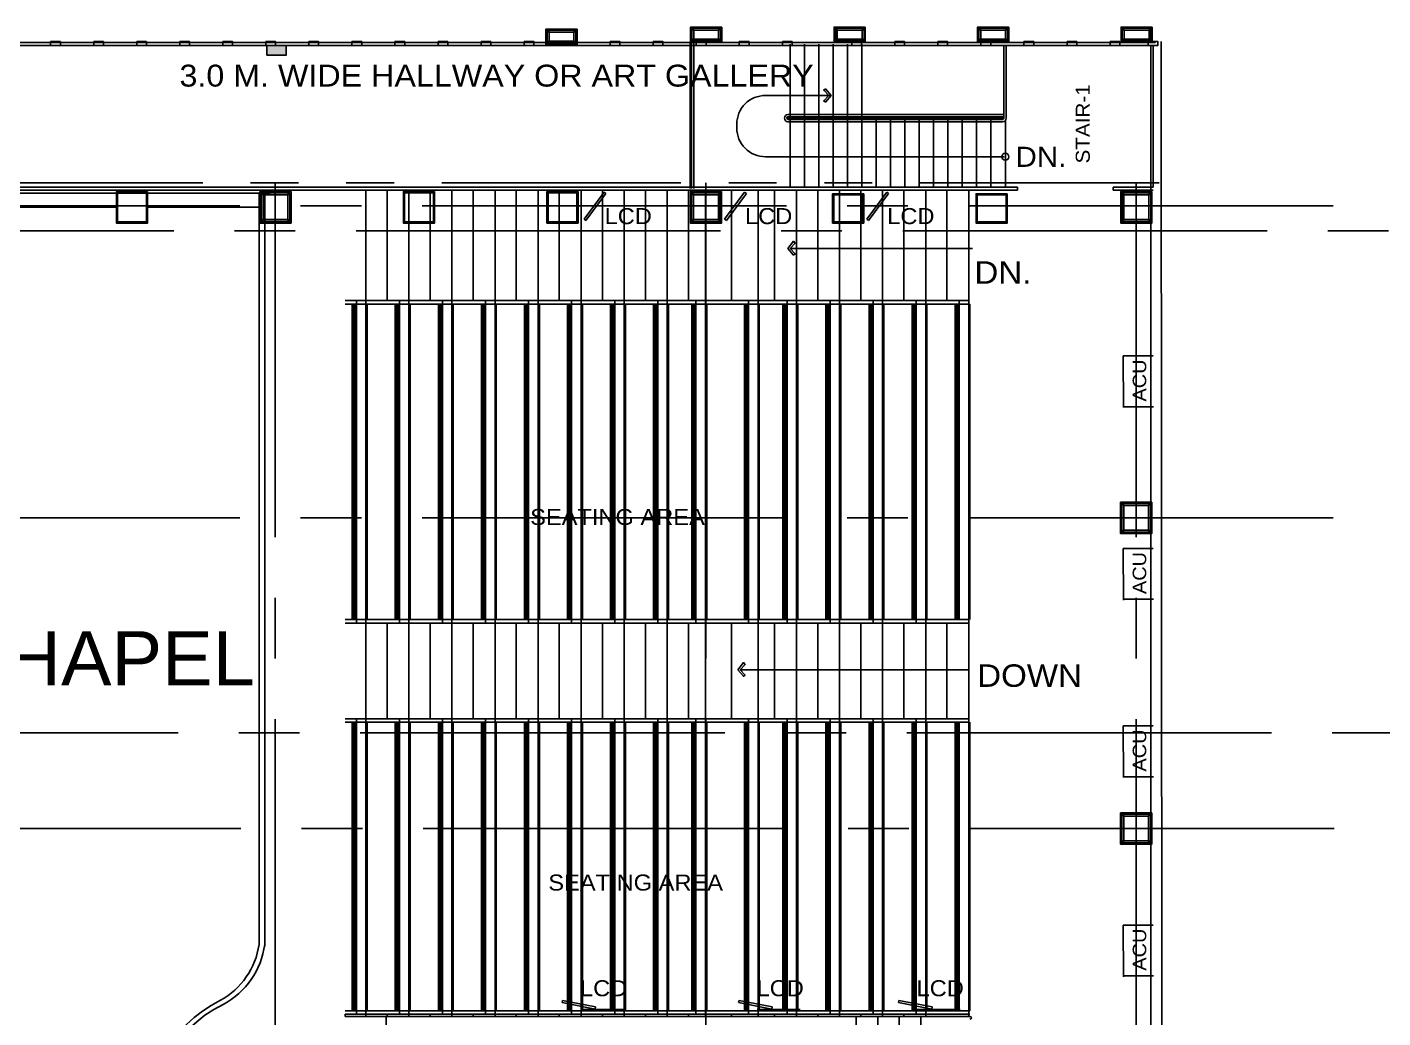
# Model space of a CAD drawing. Header units: millimetres. Extents: x 2148 to 2681, y 758 to 986.
# Drawn here: x 2503.8 to 2517.98, y 952.24 to 962.6 of the extents above; entities that cross this region are included whole.
import ezdxf

# ---------------------------------------------------------------- set-up
doc = ezdxf.new("R2010")
doc.units = ezdxf.units.MM
doc.linetypes.add('CENTER2', pattern=[28.575, 19.05, -3.175, 3.175, -3.175])
doc.linetypes.add('PHANTOM2', pattern=[1.25, 0.625, -0.125, 0.125, -0.125, 0.125, -0.125])
for name, color, linetype in [('3TX-TITLE', 3, 'Continuous'), ('cladding', 2, 'Continuous'), ('COLUMN', 7, 'Continuous'), ('D', 1, 'Continuous'), ('DR', 7, 'Continuous'), ('FIXTURE', 1, 'Continuous'), ('HATCH', 8, 'Continuous'), ('S-COLS', 6, 'Continuous'), ('S_GRID LINES', 252, 'Continuous'), ('TEXT', 6, 'Continuous')]:
    doc.layers.add(name, color=color, linetype=linetype)
doc.styles.add('MMTX$0$ESMX$0$X-OPTA1D', font='x-opta1d')
doc.styles.add('SWISS', font='swissl.ttf')

msp = doc.modelspace()

# ---------------------------------------------------------------- hatches: boundary and pattern name
at = {"layer": 'cladding'}
h = msp.add_hatch(color=256, dxfattribs=at)
h.paths.add_polyline_path([(2498.1932304, 960.6164818), (2498.1932304, 960.818979), (2498.2942863, 960.818979), (2498.2942863, 960.6164818)])
h.paths.add_polyline_path([(2498.1956595, 961.8891398), (2498.1956595, 961.7260593), (2498.3135003, 961.7260593), (2498.3135003, 961.9289431)])
h.paths.add_polyline_path([(2499.7116966, 962.4123399), (2499.9141937, 962.4123399), (2499.9141937, 962.311284), (2499.7116966, 962.311284)])
h.paths.add_polyline_path([(2501.807136, 962.4123399), (2502.0096332, 962.4123399), (2502.0096332, 962.311284), (2501.807136, 962.311284)])
h.paths.add_polyline_path([(2506.3111217, 962.4123399), (2506.5136189, 962.4123399), (2506.5136189, 962.311284), (2506.3111217, 962.311284)])

# ---------------------------------------------------------------- linework, layer by layer
at = {"ltscale": 0.5}
msp.add_line((2502.8978641, 960.8644585, -0.0000003), (2506.3464739, 960.8644585, 0), dxfattribs=at)
at = {"ltscale": 0.05}
for p, q in [((2507.1301807, 952.2503508, 0), (2513.6621868, 952.2503508, 0)), ((2507.5598377, 951.0086847, 0), (2507.5598377, 952.2503508, 0)), ((2507.5598377, 952.2503508, 0), (2513.6621868, 952.2503508, 0))]:
    msp.add_line(p, q, dxfattribs=at)
msp.add_arc((2513.6645225, 952.2378508, 0), 0.0127164, 259.41592836, 100.58407164, dxfattribs=at)
at = {"layer": '3TX-TITLE', "linetype": 'PHANTOM2', "ltscale": 4, "elevation": 0}
msp.add_lwpolyline([(2515.6407035, 960.9738663), (2493.4018229, 960.9754912), (2493.4018229, 922.9776771)], dxfattribs=at)
at = {"layer": 'cladding'}
for p, q in [((2514.1598683, 960.929311, 0), (2514.1598683, 960.8966847, 0)), ((2515.1598683, 960.929311, 0), (2515.1598683, 960.8966847, 0)), ((2509.6280777, 960.5928889, 0), (2509.8371515, 960.8776943, 0)), ((2509.6467958, 960.5791481, 0), (2509.8558696, 960.8639534, 0)), ((2509.8371515, 960.8776943, 0), (2509.8558696, 960.8639534, 0)), ((2509.8401735, 960.881811, 0), (2509.8403494, 960.8820505, 0)), ((2511.0961934, 960.5928889, 0), (2511.3052671, 960.8776943, 0)), ((2511.1149115, 960.5791481, 0), (2511.3239852, 960.8639534, 0)), ((2511.3052671, 960.8776943, 0), (2511.3239852, 960.8639534, 0)), ((2511.3082892, 960.881811, 0), (2511.308465, 960.8820505, 0)), ((2512.5831129, 960.5928889, 0), (2512.7921867, 960.8776943, 0)), ((2512.601831, 960.5791481, 0), (2512.8109047, 960.8639534, 0)), ((2512.7921867, 960.8776943, 0), (2512.8109047, 960.8639534, 0)), ((2512.7952087, 960.881811, 0), (2512.7953845, 960.8820505, 0)), ((2503.5645897, 960.7207689, 0), (2504.7384285, 960.7207689, 0)), ((2505.0645897, 960.7207689, 0), (2506.2384284, 960.7177304, 0)), ((2509.6280777, 960.5928889, 0), (2509.6467958, 960.5791481, 0)), ((2511.0961934, 960.5928889, 0), (2511.1149115, 960.5791481, 0)), ((2512.5831129, 960.5928889, 0), (2512.601831, 960.5791481, 0)), ((2507.2039243, 956.4040813, 0), (2507.2039243, 959.7057674, 0)), ((2507.247363, 959.7057674, 0), (2507.247363, 956.4040813, 0)), ((2507.2474582, 959.7057674, 0), (2507.2474582, 959.7424079, 0)), ((2507.3464739, 959.7424079, 0), (2507.3464739, 956.3674409, 0)), ((2507.3596898, 959.7057674, 0), (2507.3596898, 956.4040813, 0)), ((2507.6539243, 956.4040813, 0), (2507.6539243, 959.7057674, 0)), ((2507.697363, 959.7057674, 0), (2507.697363, 956.4040813, 0)), ((2507.6974582, 959.7057674, 0), (2507.6974582, 959.7424079, 0)), ((2507.7964739, 959.7424079, 0), (2507.7964739, 956.3674409, 0)), ((2507.8096898, 959.7057674, 0), (2507.8096898, 956.4040813, 0)), ((2508.1039243, 956.4040813, 0), (2508.1039243, 959.7057674, 0)), ((2508.147363, 959.7057674, 0), (2508.147363, 956.4040813, 0)), ((2508.1474582, 959.7057674, 0), (2508.1474582, 959.7424079, 0)), ((2508.2464739, 959.7424079, 0), (2508.2464739, 956.3674409, 0)), ((2508.2596898, 959.7057674, 0), (2508.2596898, 956.4040813, 0)), ((2508.5539243, 956.4040813, 0), (2508.5539243, 959.7057674, 0)), ((2508.597363, 959.7057674, 0), (2508.597363, 956.4040813, 0)), ((2508.5974582, 959.7057674, 0), (2508.5974582, 959.7424079, 0)), ((2508.6964739, 959.7424079, 0), (2508.6964739, 956.3674409, 0)), ((2508.7096898, 959.7057674, 0), (2508.7096898, 956.4040813, 0)), ((2509.0039243, 956.4040813, 0), (2509.0039243, 959.7057674, 0)), ((2509.047363, 959.7057674, 0), (2509.047363, 956.4040813, 0)), ((2509.0474582, 959.7057674, 0), (2509.0474582, 959.7424079, 0)), ((2509.1464739, 959.7424079, 0), (2509.1464739, 956.3674409, 0)), ((2509.1596898, 959.7057674, 0), (2509.1596898, 956.4040813, 0)), ((2509.4539243, 956.4040813, 0), (2509.4539243, 959.7057674, 0)), ((2509.497363, 959.7057674, 0), (2509.497363, 956.4040813, 0)), ((2509.4974582, 959.7057674, 0), (2509.4974582, 959.7424079, 0)), ((2509.5964739, 959.7424079, 0), (2509.5964739, 956.3674409, 0)), ((2509.6096898, 959.7057674, 0), (2509.6096898, 956.4040813, 0)), ((2509.9039243, 956.4040813, 0), (2509.9039243, 959.7057674, 0)), ((2509.947363, 959.7057674, 0), (2509.947363, 956.4040813, 0)), ((2509.9474582, 959.7057674, 0), (2509.9474582, 959.7424079, 0)), ((2510.0464739, 959.7424079, 0), (2510.0464739, 956.3674409, 0)), ((2510.0596898, 959.7057674, 0), (2510.0596898, 956.4040813, 0)), ((2510.3539243, 956.4040813, 0), (2510.3539243, 959.7057674, 0)), ((2510.397363, 959.7057674, 0), (2510.397363, 956.4040813, 0)), ((2510.3974582, 959.7057674, 0), (2510.3974582, 959.7424079, 0)), ((2510.4964739, 959.7424079, 0), (2510.4964739, 956.3674409, 0)), ((2510.5096898, 959.7057674, 0), (2510.5096898, 956.4040813, 0)), ((2510.7539243, 956.4040813, 0), (2510.7539243, 959.7057674, 0)), ((2510.797363, 959.7057674, 0), (2510.797363, 956.4040813, 0)), ((2510.7974582, 959.7057674, 0), (2510.7974582, 959.7424079, 0)), ((2510.8964739, 959.7424079, 0), (2510.8964739, 956.3674409, 0)), ((2510.9096898, 959.7057674, 0), (2510.9096898, 956.4040813, 0)), ((2511.3039243, 956.4040813, 0), (2511.3039243, 959.7057674, 0)), ((2511.347363, 959.7057674, 0), (2511.347363, 956.4040813, 0)), ((2511.3474582, 959.7057674, 0), (2511.3474582, 959.7424079, 0)), ((2511.4464739, 959.7424079, 0), (2511.4464739, 956.3674409, 0)), ((2511.4596898, 959.7057674, 0), (2511.4596898, 956.4040813, 0)), ((2511.7064213, 956.4040813, 0), (2511.7064213, 959.7057674, 0)), ((2511.74986, 959.7057674, 0), (2511.74986, 956.4040813, 0)), ((2511.7499552, 959.7057674, 0), (2511.7499552, 959.7424079, 0)), ((2511.8489709, 959.7424079, 0), (2511.8489709, 956.3674409, 0)), ((2511.8621868, 959.7057674, 0), (2511.8621868, 956.4040813, 0)), ((2512.1564213, 956.4040813, 0), (2512.1564213, 959.7057674, 0)), ((2512.19986, 959.7057674, 0), (2512.19986, 956.4040813, 0)), ((2512.1999552, 959.7057674, 0), (2512.1999552, 959.7424079, 0)), ((2512.2989709, 959.7424079, 0), (2512.2989709, 956.3674409, 0)), ((2512.3121868, 959.7057674, 0), (2512.3121868, 956.4040813, 0)), ((2512.6064213, 956.4040813, 0), (2512.6064213, 959.7057674, 0)), ((2512.64986, 959.7057674, 0), (2512.64986, 956.4040813, 0)), ((2512.6499552, 959.7057674, 0), (2512.6499552, 959.7424079, 0)), ((2512.7489709, 959.7424079, 0), (2512.7489709, 956.3674409, 0)), ((2512.7621868, 959.7057674, 0), (2512.7621868, 956.4040813, 0)), ((2513.0564213, 956.4040813, 0), (2513.0564213, 959.7057674, 0)), ((2513.09986, 959.7057674, 0), (2513.09986, 956.4040813, 0)), ((2513.0999552, 959.7057674, 0), (2513.0999552, 959.7424079, 0)), ((2513.1989709, 959.7424079, 0), (2513.1989709, 956.3674409, 0)), ((2513.2121868, 959.7057674, 0), (2513.2121868, 956.4040813, 0)), ((2513.5064213, 956.4040813, 0), (2513.5064213, 959.7057674, 0)), ((2513.54986, 959.7057674, 0), (2513.54986, 956.4040813, 0)), ((2513.5499552, 959.7057674, 0), (2513.5499552, 959.7424079, 0)), ((2513.6489709, 959.7424079, 0), (2513.6489709, 956.3674409, 0)), ((2513.6621868, 959.7057674, 0), (2513.6621868, 956.4040813, 0)), ((2507.2474582, 956.4040813, 0), (2507.2474582, 956.3674409, 0)), ((2507.6974582, 956.4040813, 0), (2507.6974582, 956.3674409, 0)), ((2508.1474582, 956.4040813, 0), (2508.1474582, 956.3674409, 0)), ((2508.5974582, 956.4040813, 0), (2508.5974582, 956.3674409, 0)), ((2509.0474582, 956.4040813, 0), (2509.0474582, 956.3674409, 0)), ((2509.4974582, 956.4040813, 0), (2509.4974582, 956.3674409, 0)), ((2509.9474582, 956.4040813, 0), (2509.9474582, 956.3674409, 0)), ((2510.3974582, 956.4040813, 0), (2510.3974582, 956.3674409, 0)), ((2510.7974582, 956.4040813, 0), (2510.7974582, 956.3674409, 0)), ((2511.3474582, 956.4040813, 0), (2511.3474582, 956.3674409, 0)), ((2511.7499552, 956.4040813, 0), (2511.7499552, 956.3674409, 0)), ((2512.1999552, 956.4040813, 0), (2512.1999552, 956.3674409, 0)), ((2512.6499552, 956.4040813, 0), (2512.6499552, 956.3674409, 0)), ((2513.0999552, 956.4040813, 0), (2513.0999552, 956.3674409, 0)), ((2507.2039243, 952.3119913), (2507.2039243, 955.3308004, 0)), ((2507.247363, 955.3308004, 0), (2507.247363, 952.3119913)), ((2507.2474582, 955.3308004, 0), (2507.2474582, 955.3674409, 0)), ((2507.3464739, 955.3674409, 0), (2507.3464739, 952.2753508, 0)), ((2507.3596898, 955.3308004, 0), (2507.3596898, 952.3119913, 0)), ((2507.6539243, 952.3119913, 0), (2507.6539243, 955.3308004, 0)), ((2507.697363, 955.3308004, 0), (2507.697363, 952.3119913, 0)), ((2507.6974582, 955.3308004, 0), (2507.6974582, 955.3674409, 0)), ((2507.7964739, 955.3674409, 0), (2507.7964739, 952.2753508)), ((2507.8096898, 955.3308004, 0), (2507.8096898, 952.3119913)), ((2508.1039243, 952.3119913, 0), (2508.1039243, 955.3308004, 0)), ((2508.147363, 955.3308004, 0), (2508.147363, 952.3119913, 0)), ((2508.1474582, 955.3308004, 0), (2508.1474582, 955.3674409, 0)), ((2508.2464739, 955.3674409, 0), (2508.2464739, 952.2753508)), ((2508.2596898, 955.3308004, 0), (2508.2596898, 952.3119913)), ((2508.5539243, 952.3119913, 0), (2508.5539243, 955.3308004, 0)), ((2508.597363, 955.3308004, 0), (2508.597363, 952.3119913, 0)), ((2508.5974582, 955.3308004, 0), (2508.5974582, 955.3674409, 0)), ((2508.6964739, 955.3674409, 0), (2508.6964739, 952.2753508)), ((2508.7096898, 955.3308004, 0), (2508.7096898, 952.3119913)), ((2509.0039243, 952.3119913, 0), (2509.0039243, 955.3308004, 0)), ((2509.047363, 955.3308004, 0), (2509.047363, 952.3119913, 0)), ((2509.0474582, 955.3308004, 0), (2509.0474582, 955.3674409, 0)), ((2509.1464739, 955.3674409, 0), (2509.1464739, 952.2753508)), ((2509.1596898, 955.3308004, 0), (2509.1596898, 952.3119913)), ((2509.4539243, 952.3119913, 0), (2509.4539243, 955.3308004, 0)), ((2509.497363, 955.3308004, 0), (2509.497363, 952.3119913, 0)), ((2509.4974582, 955.3308004, 0), (2509.4974582, 955.3674409, 0)), ((2509.5964739, 955.3674409, 0), (2509.5964739, 952.2753508)), ((2509.6096898, 955.3308004, 0), (2509.6096898, 952.3119913)), ((2509.9039243, 952.3119913, 0), (2509.9039243, 955.3308004, 0)), ((2509.947363, 955.3308004, 0), (2509.947363, 952.3119913, 0)), ((2509.9474582, 955.3308004, 0), (2509.9474582, 955.3674409, 0)), ((2510.0464739, 955.3674409, 0), (2510.0464739, 952.2753508)), ((2510.0596898, 955.3308004, 0), (2510.0596898, 952.3119913)), ((2510.3539243, 952.3119913, 0), (2510.3539243, 955.3308004, 0)), ((2510.397363, 955.3308004, 0), (2510.397363, 952.3119913, 0)), ((2510.3974582, 955.3308004, 0), (2510.3974582, 955.3674409, 0)), ((2510.4964739, 955.3674409, 0), (2510.4964739, 952.2753508, 0)), ((2510.5096898, 955.3308004, 0), (2510.5096898, 952.3119913, 0)), ((2510.7539243, 952.3119913, 0), (2510.7539243, 955.3308004, 0)), ((2510.797363, 955.3308004, 0), (2510.797363, 952.3119913, 0)), ((2510.7974582, 955.3308004, 0), (2510.7974582, 955.3674409, 0)), ((2510.8964739, 955.3674409, 0), (2510.8964739, 952.2753508, 0)), ((2510.9096898, 955.3308004, 0), (2510.9096898, 952.3119913, 0)), ((2511.3039243, 952.3119913, 0), (2511.3039243, 955.3308004, 0)), ((2511.347363, 955.3308004, 0), (2511.347363, 952.3119913, 0)), ((2511.3474582, 955.3308004, 0), (2511.3474582, 955.3674409, 0)), ((2511.4464739, 955.3674409, 0), (2511.4464739, 952.2753508, 0)), ((2511.4596898, 955.3308004, 0), (2511.4596898, 952.3119913, 0)), ((2511.7064213, 952.3119913, 0), (2511.7064213, 955.3308004)), ((2511.74986, 955.3308004), (2511.74986, 952.3119913, 0)), ((2511.7499552, 955.3308004, 0), (2511.7499552, 955.3674409, 0)), ((2511.8489709, 955.3674409, 0), (2511.8489709, 952.2753508, 0)), ((2511.8621868, 955.3308004, 0), (2511.8621868, 952.3119913, 0)), ((2512.1564213, 952.3119913, 0), (2512.1564213, 955.3308004)), ((2512.19986, 955.3308004), (2512.19986, 952.3119913, 0)), ((2512.1999552, 955.3308004, 0), (2512.1999552, 955.3674409, 0)), ((2512.2989709, 955.3674409, 0), (2512.2989709, 952.2753508, 0)), ((2512.3121868, 955.3308004, 0), (2512.3121868, 952.3119913, 0)), ((2512.6064213, 952.3119913, 0), (2512.6064213, 955.3308004, 0)), ((2512.64986, 955.3308004, 0), (2512.64986, 952.3119913, 0)), ((2512.6499552, 955.3308004, 0), (2512.6499552, 955.3674409, 0)), ((2512.7489709, 955.3674409, 0), (2512.7489709, 952.2753508)), ((2512.7621868, 955.3308004, 0), (2512.7621868, 952.3119913, 0)), ((2513.0564213, 952.3119913, 0), (2513.0564213, 955.3308004, 0)), ((2513.09986, 955.3308004, 0), (2513.09986, 952.3119913, 0)), ((2513.0999552, 955.3308004, 0), (2513.0999552, 955.3674409, 0)), ((2513.1989709, 955.3674409, 0), (2513.1989709, 952.2753508)), ((2513.1989709, 955.3674409, 0), (2513.1989709, 952.2753508)), ((2513.2121868, 955.3308004, 0), (2513.2121868, 952.3119913)), ((2513.2121868, 955.3308004, 0), (2513.2121868, 952.3119913, 0)), ((2513.5064213, 952.3119913, 0), (2513.5064213, 955.3308004, 0)), ((2513.54986, 955.3308004, 0), (2513.54986, 952.3119913, 0)), ((2513.6489709, 955.3674409, 0), (2513.6489709, 952.2753508)), ((2513.6621868, 955.3308004, 0), (2513.6621868, 952.3119913)), ((2509.3970126, 952.3969791, 0), (2509.4015036, 952.4197608, 0)), ((2509.3970126, 952.3969791, 0), (2509.7436485, 952.3286456, 0)), ((2509.4015036, 952.4197608, 0), (2509.7481395, 952.3514273, 0)), ((2511.2426615, 952.3969791, 0), (2511.2471525, 952.4197608, 0)), ((2511.2426615, 952.3969791, 0), (2511.5892974, 952.3286456, 0)), ((2511.2471525, 952.4197608, 0), (2511.5937885, 952.3514273, 0)), ((2512.9154606, 952.3969791, 0), (2512.9199516, 952.4197608, 0)), ((2512.9154606, 952.3969791, 0), (2513.2620965, 952.3286456, 0)), ((2512.9199516, 952.4197608, 0), (2513.2665875, 952.3514273, 0)), ((2507.2474582, 952.3119913, 0), (2507.2474582, 952.2753508, 0)), ((2507.6974582, 952.3119913), (2507.6974582, 952.2753508, 0)), ((2508.1474582, 952.3119913), (2508.1474582, 952.2753508, 0)), ((2508.5974582, 952.3119913), (2508.5974582, 952.2753508, 0)), ((2509.0474582, 952.3119913), (2509.0474582, 952.2753508, 0)), ((2509.4974582, 952.3119913), (2509.4974582, 952.2753508, 0)), ((2509.5908726, 952.3253508, 0), (2510.0407774, 952.3253508, 0)), ((2509.7436485, 952.3286456, 0), (2509.7481395, 952.3514273, 0)), ((2509.7486589, 952.3276579, 0), (2509.7489504, 952.3276004, 0)), ((2509.9474582, 952.3119913), (2509.9474582, 952.2753508, 0)), ((2510.3974582, 952.3119913, 0), (2510.3974582, 952.2753508, 0)), ((2510.7974582, 952.3119913, 0), (2510.7974582, 952.2753508, 0)), ((2511.3474582, 952.3119913, 0), (2511.3474582, 952.2753508, 0)), ((2511.4365215, 952.3253508, 0), (2511.8864263, 952.3253508, 0)), ((2511.5892974, 952.3286456, 0), (2511.5937885, 952.3514273, 0)), ((2511.5943079, 952.3276579, 0), (2511.5945994, 952.3276004, 0)), ((2511.7499552, 952.3119913, 0), (2511.7499552, 952.2753508, 0)), ((2512.1999552, 952.3119913, 0), (2512.1999552, 952.2753508, 0)), ((2512.6499552, 952.3119913, 0), (2512.6499552, 952.2753508, 0)), ((2513.0999552, 952.3119913), (2513.0999552, 952.2753508, 0)), ((2513.1093206, 952.3253508, 0), (2513.5592254, 952.3253508, 0)), ((2513.2620965, 952.3286456, 0), (2513.2665875, 952.3514273, 0)), ((2513.267107, 952.3276579, 0), (2513.2673985, 952.3276004, 0))]:
    msp.add_line(p, q, dxfattribs=at)
at = {"layer": 'cladding', "elevation": 0}
for points in [[(2504.0505223, 962.4514503), (2504.1521871, 962.4514503), (2504.1521871, 962.4123399), (2504.0505223, 962.4123399)], [(2504.5005223, 962.4514503), (2504.6021871, 962.4514503), (2504.6021871, 962.4123399), (2504.5005223, 962.4123399)], [(2504.9505223, 962.4514503), (2505.0521871, 962.4514503), (2505.0521871, 962.4123399), (2504.9505223, 962.4123399)], [(2505.4005223, 962.4514503), (2505.5021871, 962.4514503), (2505.5021871, 962.4123399), (2505.4005223, 962.4123399)], [(2505.8505223, 962.4514503), (2505.9521871, 962.4514503), (2505.9521871, 962.4123399), (2505.8505223, 962.4123399)], [(2506.3005223, 962.4514503), (2506.4021871, 962.4514503), (2506.4021871, 962.4123399), (2506.3005223, 962.4123399)], [(2506.7505223, 962.4514503), (2506.8521871, 962.4514503), (2506.8521871, 962.4123399), (2506.7505223, 962.4123399)], [(2507.2005223, 962.4514503), (2507.3021871, 962.4514503), (2507.3021871, 962.4123399), (2507.2005223, 962.4123399)], [(2507.6505223, 962.4514503), (2507.7521871, 962.4514503), (2507.7521871, 962.4123399), (2507.6505223, 962.4123399)], [(2508.1005223, 962.4514503), (2508.2021871, 962.4514503), (2508.2021871, 962.4123399), (2508.1005223, 962.4123399)], [(2508.5505223, 962.4514503), (2508.6521871, 962.4514503), (2508.6521871, 962.4123399), (2508.5505223, 962.4123399)], [(2509.0005223, 962.4514503), (2509.1021871, 962.4514503), (2509.1021871, 962.4123399), (2509.0005223, 962.4123399)], [(2509.4505223, 962.4514503), (2509.5521871, 962.4514503), (2509.5521871, 962.4123399), (2509.4505223, 962.4123399)], [(2509.9005223, 962.4514503), (2510.0021871, 962.4514503), (2510.0021871, 962.4123399), (2509.9005223, 962.4123399)], [(2510.3505223, 962.4514503), (2510.4521871, 962.4514503), (2510.4521871, 962.4123399), (2510.3505223, 962.4123399)], [(2510.8005223, 962.4514503), (2510.9021871, 962.4514503), (2510.9021871, 962.4123399), (2510.8005223, 962.4123399)], [(2511.2505223, 962.4514503), (2511.3521871, 962.4514503), (2511.3521871, 962.4123399), (2511.2505223, 962.4123399)], [(2511.7005223, 962.4514503), (2511.8021871, 962.4514503), (2511.8021871, 962.4123399), (2511.7005223, 962.4123399)]]:
    msp.add_lwpolyline(points, close=True, dxfattribs=at)
at = {"layer": 'cladding'}
for points in [[(2512.4267801, 962.4514503), (2512.5284449, 962.4514503), (2512.5284449, 962.4123399), (2512.4267801, 962.4123399)], [(2512.8767801, 962.4514503), (2512.9784449, 962.4514503), (2512.9784449, 962.4123399), (2512.8767801, 962.4123399)], [(2513.3267801, 962.4514503), (2513.4284449, 962.4514503), (2513.4284449, 962.4123399), (2513.3267801, 962.4123399)], [(2513.7767801, 962.4514503), (2513.8784449, 962.4514503), (2513.8784449, 962.4123399), (2513.7767801, 962.4123399)], [(2514.2267801, 962.4514503), (2514.3284449, 962.4514503), (2514.3284449, 962.4123399), (2514.2267801, 962.4123399)], [(2514.6767801, 962.4514503), (2514.7784449, 962.4514503), (2514.7784449, 962.4123399), (2514.6767801, 962.4123399)], [(2515.1267801, 962.4514503), (2515.2284449, 962.4514503), (2515.2284449, 962.4123399), (2515.1267801, 962.4123399)], [(2515.5259477, 962.4514503), (2515.6276125, 962.4514503), (2515.6276125, 962.4123399), (2515.5259477, 962.4123399)]]:
    msp.add_lwpolyline(points, close=True, dxfattribs=at)
at = {"layer": 'COLUMN', "color": 4, "lineweight": -3, "ltscale": 0.05}
for p, q in [((2515.551509, 951.0923551, 0), (2515.551509, 962.4123399, 0)), ((2515.6672375, 951.1059729), (2515.6611845, 962.4514503, 0))]:
    msp.add_line(p, q, dxfattribs=at)
at = {"layer": 'COLUMN', "color": 4, "lineweight": -3, "ltscale": 0.05, "elevation": 0}
for points in [[(2511.0674417, 962.6033101), (2510.7412806, 962.6033101), (2510.7412806, 962.442268), (2511.0674417, 962.442268)], [(2512.5674417, 962.6033101), (2512.2412806, 962.6033101), (2512.2412806, 962.442268), (2512.5674417, 962.442268)], [(2514.0674417, 962.6033101), (2513.7412806, 962.6033101), (2513.7412806, 962.442268), (2514.0674417, 962.442268)], [(2515.5674416, 962.6033101), (2515.2412805, 962.6033101), (2515.2412805, 962.442268), (2515.5674416, 962.442268)], [(2509.5543612, 962.5819713), (2509.2282, 962.5819713), (2509.2282, 962.4209292), (2509.5543612, 962.4209292)], [(2506.3111217, 962.4123399), (2506.5136189, 962.4123399), (2506.5136189, 962.311284), (2506.3111217, 962.311284)], [(2506.5645895, 960.881811), (2506.2384284, 960.881811), (2506.2384284, 960.5536498), (2506.5645895, 960.5536498)], [(2511.0645895, 960.881811), (2510.7384284, 960.881811), (2510.7384284, 960.5536498), (2511.0645895, 960.5536498)], [(2515.5645895, 960.881811), (2515.2384284, 960.881811), (2515.2384284, 960.5536498), (2515.5645895, 960.5536498)], [(2515.5620515, 957.631811), (2515.2358904, 957.631811), (2515.2358904, 957.3036498), (2515.5620515, 957.3036498)], [(2515.5620515, 954.381811), (2515.2358904, 954.381811), (2515.2358904, 954.0536498), (2515.5620515, 954.0536498)]]:
    msp.add_lwpolyline(points, close=True, dxfattribs=at)
at = {"layer": 'COLUMN', "color": 2, "lineweight": -3, "ltscale": 0.05, "elevation": 0}
for points in [[(2509.5418612, 962.5694713), (2509.2407, 962.5694713), (2509.2407, 962.4334292), (2509.5418612, 962.4334292)], [(2511.0549417, 962.5908101), (2510.7537806, 962.5908101), (2510.7537806, 962.454768), (2511.0549417, 962.454768)], [(2512.5549417, 962.5908101), (2512.2537806, 962.5908101), (2512.2537806, 962.454768), (2512.5549417, 962.454768)], [(2514.0549417, 962.5908101), (2513.7537806, 962.5908101), (2513.7537806, 962.454768), (2514.0549417, 962.454768)], [(2515.5549416, 962.5908101), (2515.2537805, 962.5908101), (2515.2537805, 962.454768), (2515.5549416, 962.454768)], [(2506.5520895, 960.869311), (2506.2509284, 960.869311), (2506.2509284, 960.5661498), (2506.5520895, 960.5661498)], [(2511.0520895, 960.869311), (2510.7509284, 960.869311), (2510.7509284, 960.5661498), (2511.0520895, 960.5661498)], [(2515.5520895, 960.869311), (2515.2509284, 960.869311), (2515.2509284, 960.5661498), (2515.5520895, 960.5661498)], [(2515.5495515, 957.619311), (2515.2483904, 957.619311), (2515.2483904, 957.3161498), (2515.5495515, 957.3161498)], [(2515.5495515, 954.369311), (2515.2483904, 954.369311), (2515.2483904, 954.0661498), (2515.5495515, 954.0661498)]]:
    msp.add_lwpolyline(points, close=True, dxfattribs=at)
at = {"layer": 'D', "ltscale": 0.5}
for p, q in [((2507.3464739, 952.2489351, 0), (2507.3464739, 960.8966847, 0)), ((2507.3464739, 952.2489351, 0), (2507.3464739, 960.8966847, 0)), ((2507.5684298, 959.7503131, 0), (2507.5684298, 960.8966847)), ((2507.7964739, 952.2489351, 0), (2507.7964739, 960.8966847, 0)), ((2508.0184298, 959.7503131, 0), (2508.0184298, 960.8966847)), ((2508.2464739, 952.2489351, 0), (2508.2464739, 960.8966847, 0)), ((2508.4684298, 959.7503131, 0), (2508.4684298, 960.8966847)), ((2508.6964739, 952.2489351, 0), (2508.6964739, 960.8966847, 0)), ((2508.9184298, 959.7503131, 0), (2508.9184298, 960.8966847)), ((2509.1464739, 952.2489351, 0), (2509.1464739, 960.8966847, 0)), ((2509.3684298, 959.7503131, 0), (2509.3684298, 960.8966847)), ((2509.5964739, 952.2489351, 0), (2509.5964739, 960.8966847, 0)), ((2509.8184298, 959.7503131, 0), (2509.8184298, 960.8966847)), ((2510.0464739, 952.2489351, 0), (2510.0464739, 960.8966847, 0)), ((2510.2684298, 959.7503131, 0), (2510.2684298, 960.8966847)), ((2510.4964739, 952.2489351, 0), (2510.4964739, 960.8966847, 0)), ((2510.7184298, 959.7503131, 0), (2510.7184298, 960.8966847)), ((2510.8964739, 952.2489351, 0), (2510.8964739, 960.8855002, 0)), ((2511.1684298, 959.7503131, 0), (2511.1684298, 960.8966847)), ((2511.4464739, 952.2489351, 0), (2511.4464739, 960.8966847, 0)), ((2511.6184298, 959.7503131, 0), (2511.6184298, 960.8966847)), ((2511.8489709, 952.2489351, 0), (2511.8489709, 960.8966847, 0)), ((2512.0709269, 959.7503131, 0), (2512.0709269, 960.8966847, 0)), ((2512.2989709, 952.2489351, 0), (2512.2989709, 960.8966847, 0)), ((2512.5209269, 959.7503131, 0), (2512.5209269, 960.8966847, 0)), ((2512.7489709, 952.2489351, 0), (2512.7489709, 960.8966847, 0)), ((2512.9709269, 959.7503131, 0), (2512.9709269, 960.8966847, 0)), ((2513.1989709, 952.2489351, 0), (2513.1989709, 960.8966847, 0)), ((2513.1989709, 952.2489351, 0), (2513.1989709, 960.8966847, 0)), ((2513.4209269, 959.7503131, 0), (2513.4209269, 960.8966847, 0)), ((2513.6489709, 952.2489351, 0), (2513.6489709, 960.8966847, 0)), ((2507.1301807, 959.7424079, 0), (2513.1989709, 959.7424079, 0)), ((2507.2964739, 959.7424079, 0), (2513.6489709, 959.7424079, 0)), ((2513.6489709, 956.3677408, 0), (2507.1301807, 956.3677408, 0)), ((2507.5684298, 955.3674409, 0), (2507.5684298, 956.3677408, 0)), ((2508.0184298, 955.3674409, 0), (2508.0184298, 956.3677408, 0)), ((2508.4684298, 955.3674409, 0), (2508.4684298, 956.3677408, 0)), ((2508.9184298, 955.3674409, 0), (2508.9184298, 956.3677408, 0)), ((2509.3684298, 955.3674409, 0), (2509.3684298, 956.3677408, 0)), ((2509.8184298, 955.3674409, 0), (2509.8184298, 956.3677408, 0)), ((2510.2684298, 955.3674409, 0), (2510.2684298, 956.3677408, 0)), ((2510.7184298, 955.3674409, 0), (2510.7184298, 956.3677408, 0)), ((2511.1684298, 955.3674409, 0), (2511.1684298, 956.3677408, 0)), ((2511.6184298, 955.3674409, 0), (2511.6184298, 956.3677408, 0)), ((2512.0709269, 955.3674409, 0), (2512.0709269, 956.3677408, 0)), ((2512.5209269, 955.3674409, 0), (2512.5209269, 956.3677408, 0)), ((2512.9709269, 955.3674409, 0), (2512.9709269, 956.3677408, 0)), ((2513.4209269, 955.3674409, 0), (2513.4209269, 956.3677408, 0)), ((2507.1301807, 955.3674409, 0), (2513.6489709, 955.3674409, 0)), ((2507.1301807, 952.2503508, 0), (2507.1301807, 952.2753508, 0)), ((2513.6621868, 952.2753508, 0), (2507.1301807, 952.2753508, 0)), ((2507.1301807, 952.2753508, 0), (2513.6621868, 952.2753508, 0)), ((2507.5684298, 952.2489351, 0), (2507.5684298, 952.2753508, 0)), ((2508.0184298, 952.2489351, 0), (2508.0184298, 952.2753508, 0)), ((2508.4684298, 952.2489351, 0), (2508.4684298, 952.2753508, 0)), ((2508.9184298, 952.2489351, 0), (2508.9184298, 952.2753508, 0)), ((2509.3684298, 952.2489351, 0), (2509.3684298, 952.2753508, 0)), ((2509.8184298, 952.2489351, 0), (2509.8184298, 952.2753508, 0)), ((2510.2684298, 952.2489351, 0), (2510.2684298, 952.2753508, 0)), ((2510.7184298, 952.2489351, 0), (2510.7184298, 952.2753508, 0)), ((2511.1684298, 952.2489351, 0), (2511.1684298, 952.2753508, 0)), ((2511.6184298, 952.2489351, 0), (2511.6184298, 952.2753508, 0)), ((2512.0709269, 952.2489351, 0), (2512.0709269, 952.2753508)), ((2512.5209269, 952.2489351, 0), (2512.5209269, 952.2753508)), ((2512.9709269, 952.2489351, 0), (2512.9709269, 952.2753508)), ((2509.3627333, 952.2489351, 0), (2509.3627333, 952.2503508, 0)), ((2509.8127333, 952.2489351, 0), (2509.8127333, 952.2503508, 0)), ((2511.2083823, 952.2489351, 0), (2511.2083823, 952.2503508, 0)), ((2511.6583823, 952.2489351, 0), (2511.6583823, 952.2503508, 0)), ((2512.4709269, 952.2489351, 0), (2512.4709269, 951.2071074)), ((2512.6989709, 952.2489351, 0), (2512.6989709, 951.2071074)), ((2512.8811813, 952.2489351, 0), (2512.8811813, 952.2503508, 0)), ((2512.9209269, 952.2489351, 0), (2512.9209269, 951.2071074)), ((2513.1489709, 952.2503508, 0), (2513.1489709, 951.2071074)), ((2513.3311813, 952.2489351, 0), (2513.3311813, 952.2503508, 0))]:
    msp.add_line(p, q, dxfattribs=at)
at = {"layer": 'D', "color": 8, "ltscale": 0.5}
for p, q in [((2513.2121868, 959.7057674, 0), (2507.1301807, 959.7057674)), ((2513.6621868, 959.7057674, 0), (2507.2964739, 959.7057674)), ((2513.6489709, 956.4040813, 0), (2507.1301807, 956.4040813, 0)), ((2513.6489709, 955.3308004, 0), (2507.1301807, 955.3308004, 0)), ((2513.6621868, 952.3119913), (2507.1301807, 952.3119913, 0))]:
    msp.add_line(p, q, dxfattribs=at)
at = {"layer": 'DR', "ltscale": 10}
for p, q in [((2499.7377615, 962.442268, 0), (2511.1442496, 962.442268)), ((2499.7377615, 962.4123399, 0), (2511.1442496, 962.4123399)), ((2510.736866, 962.442268, 0), (2510.736866, 960.9134703, 0)), ((2510.749366, 962.442268, 0), (2510.749366, 960.9134703, 0)), ((2510.774366, 962.442268, 0), (2510.774366, 960.9134703, 0)), ((2511.1442496, 962.442268), (2515.601509, 962.442268, 0)), ((2511.1442496, 962.4123399), (2515.601509, 962.4123399, 0)), ((2511.7818164, 961.6132092, 0), (2511.7818164, 962.425144, 0)), ((2511.9318164, 961.6132092, 0), (2511.9318164, 962.425144, 0)), ((2512.0818164, 961.6132092, 0), (2512.0818164, 962.425144, 0)), ((2512.2318164, 961.6132092, 0), (2512.2318164, 962.425144, 0)), ((2512.3818164, 961.6132092, 0), (2512.3818164, 962.425144, 0)), ((2512.5318164, 961.6132092, 0), (2512.5318164, 962.425144, 0)), ((2514.0159582, 961.6507092, 0), (2514.0159582, 962.4123399, 0)), ((2514.0409582, 961.6507092, 0), (2514.0409582, 962.4123399, 0)), ((2515.5781425, 960.929311, 0), (2515.5781425, 962.4123399, 0)), ((2511.759273, 961.6882092, 0), (2514.0159582, 961.6882092, 0)), ((2511.759273, 961.6632092, 0), (2514.0159582, 961.6632092, 0)), ((2511.759273, 961.6507092, 0), (2514.0159582, 961.6507092, 0)), ((2511.759273, 961.6382092, 0), (2514.0034582, 961.6382092, 0)), ((2511.759273, 961.6132092, 0), (2514.0034582, 961.6132092, 0)), ((2511.7818164, 961.6507092, 0), (2511.7818164, 960.9262744, 0)), ((2511.9318164, 961.6507092, 0), (2511.9318164, 960.9262744, 0)), ((2512.0818164, 961.6507092, 0), (2512.0818164, 960.9262744, 0)), ((2512.2318164, 961.6507092, 0), (2512.2318164, 960.9262744, 0)), ((2512.3818164, 961.6507092, 0), (2512.3818164, 960.9262744, 0)), ((2512.5318164, 961.6507092, 0), (2512.5318164, 960.9262744, 0)), ((2512.6818164, 961.6507092, 0), (2512.6818164, 960.9262744, 0)), ((2512.8318164, 961.6507092, 0), (2512.8318164, 960.9262744, 0)), ((2512.9818164, 961.6507092, 0), (2512.9818164, 960.9262744, 0)), ((2513.1318164, 961.6507092, 0), (2513.1318164, 960.9262744, 0)), ((2513.2818164, 961.6507092, 0), (2513.2818164, 960.9262744, 0)), ((2513.4318164, 961.6507092, 0), (2513.4318164, 960.9262744, 0)), ((2513.5818164, 961.6507092, 0), (2513.5818164, 960.9262744, 0)), ((2513.7318164, 961.6507092, 0), (2513.7318164, 960.9262744, 0)), ((2513.8818164, 961.6507092, 0), (2513.8818164, 960.9262744, 0)), ((2514.0318164, 960.929311, 0), (2514.0318164, 961.6261723, 0)), ((2499.104982, 960.929311, 0), (2513.9823263, 960.929311, 0)), ((2513.9823263, 960.929311, 0), (2514.1598683, 960.929311, 0)), ((2515.1598683, 960.929311, 0), (2515.5781425, 960.929311, 0)), ((2499.104982, 960.8966847, 0), (2513.9823263, 960.8966847, 0)), ((2513.9823263, 960.8966847, 0), (2514.1598683, 960.8966847, 0)), ((2515.1598683, 960.8966847, 0), (2515.5781425, 960.8966847, 0))]:
    msp.add_line(p, q, dxfattribs=at)
at = {"layer": 'DR', "ltscale": 0.5}
for p, q in [((2515.2635293, 959.1629467, 0), (2515.2655554, 958.6228071, 0)), ((2515.2635293, 959.1629467, 0), (2515.5781425, 959.1629467, 0)), ((2515.2675814, 958.6309947, 0), (2515.5821946, 958.6309947, 0)), ((2515.2635293, 957.1487925, 0), (2515.2655554, 956.6086529, 0)), ((2515.2635293, 957.1487925, 0), (2515.5781425, 957.1487925, 0)), ((2515.2675814, 956.6168405, 0), (2515.5821946, 956.6168405, 0)), ((2515.2635293, 955.2915903, 0), (2515.2655554, 954.7514506, 0)), ((2515.2635293, 955.2915903, 0), (2515.5781425, 955.2915903, 0)), ((2515.2675814, 954.7596383, 0), (2515.5821946, 954.7596383, 0)), ((2515.2635293, 953.2082731, 0), (2515.2655554, 952.6681334, 0)), ((2515.2635293, 953.2082731, 0), (2515.5781425, 953.2082731, 0)), ((2515.2675814, 952.6763211, 0), (2515.5821946, 952.6763211, 0))]:
    msp.add_line(p, q, dxfattribs=at)
at = {"layer": 'DR', "ltscale": 10}
for centre, radius, start, end in [((2511.759273, 961.6507092, 0), 0.0375, 90, 270), ((2511.759273, 961.6507092, 0), 0.0125, 90, 270), ((2514.0034582, 961.6507092, 0), 0.0125, 270, 0), ((2514.0034582, 961.6507092, 0), 0.0375, 270, 0)]:
    msp.add_arc(centre, radius, start, end, dxfattribs=at)
at = {"layer": 'FIXTURE', "linetype": 'ByBlock', "ltscale": 0.5}
for p, q in [((2506.2296145, 960.8627417, -0.0000001), (2506.2296145, 953.0038335, -0.0000001)), ((2506.2881717, 960.8627417, -0.0000001), (2506.2881717, 952.9851626, -0.0000001)), ((2513.6896776, 960.2863756, -0.0000001), (2511.7826459, 960.2863756, -0.0000001)), ((2513.6408525, 955.8793643, -0.0000001), (2511.2595969, 955.8793643, -0.0000001))]:
    msp.add_line(p, q, dxfattribs=at)
for centre, radius, start, end in [((2505.437284, 953.1210078, -0.0000001), 0.8007663, 299.05469742, 351.67549904), ((2505.4724411, 953.1071234, -0.0000001), 0.8219858, 297.60700594, 352.92702882), ((2506.4966136, 951.0980555, -0.0000001), 1.4831413, 116.87476113, 183.99317124), ((2506.4966136, 951.0980555, -0.0000001), 1.4331413, 116.66970883, 186.14082065)]:
    msp.add_arc(centre, radius, start, end, dxfattribs=at)
at = {"layer": 'HATCH', "linetype": 'CENTER2', "ltscale": 0.5}
for p, q in [((2507.2174251, 956.4040813, 0), (2507.2174251, 959.7057674, 0)), ((2507.2323675, 956.4040813, 0), (2507.2323675, 959.7057674, 0)), ((2507.6674251, 956.4040813, 0), (2507.6674251, 959.7057674, 0)), ((2507.6823675, 956.4040813, 0), (2507.6823675, 959.7057674, 0)), ((2508.1174251, 956.4040813, 0), (2508.1174251, 959.7057674, 0)), ((2508.1323675, 956.4040813, 0), (2508.1323675, 959.7057674, 0)), ((2508.5674251, 956.4040813, 0), (2508.5674251, 959.7057674, 0)), ((2508.5823675, 956.4040813, 0), (2508.5823675, 959.7057674, 0)), ((2509.0174251, 956.4040813, 0), (2509.0174251, 959.7057674, 0)), ((2509.0323675, 956.4040813, 0), (2509.0323675, 959.7057674, 0)), ((2509.4674251, 956.4040813, 0), (2509.4674251, 959.7057674, 0)), ((2509.4823675, 956.4040813, 0), (2509.4823675, 959.7057674, 0)), ((2509.9174251, 956.4040813, 0), (2509.9174251, 959.7057674, 0)), ((2509.9323675, 956.4040813, 0), (2509.9323675, 959.7057674, 0)), ((2510.3674251, 956.4040813, 0), (2510.3674251, 959.7057674, 0)), ((2510.3823675, 956.4040813, 0), (2510.3823675, 959.7057674, 0)), ((2510.7674251, 956.4040813, 0), (2510.7674251, 959.7057674, 0)), ((2510.7823675, 956.4040813, 0), (2510.7823675, 959.7057674, 0)), ((2511.3174251, 956.4040813, 0), (2511.3174251, 959.7057674, 0)), ((2511.3323675, 956.4040813, 0), (2511.3323675, 959.7057674, 0)), ((2511.7199222, 956.4040813, 0), (2511.7199222, 959.7057674, 0)), ((2511.7348646, 956.4040813, 0), (2511.7348646, 959.7057674, 0)), ((2512.1699222, 956.4040813, 0), (2512.1699222, 959.7057674, 0)), ((2512.1848646, 956.4040813, 0), (2512.1848646, 959.7057674, 0)), ((2512.6199222, 956.4040813, 0), (2512.6199222, 959.7057674, 0)), ((2512.6348646, 956.4040813, 0), (2512.6348646, 959.7057674, 0)), ((2513.0699222, 956.4040813, 0), (2513.0699222, 959.7057674, 0)), ((2513.0848646, 956.4040813, 0), (2513.0848646, 959.7057674, 0)), ((2513.5199222, 956.4040813, 0), (2513.5199222, 959.7057674, 0)), ((2513.5348646, 956.4040813, 0), (2513.5348646, 959.7057674, 0)), ((2507.2174251, 952.3119913), (2507.2174251, 955.3308004, 0)), ((2507.2323675, 952.3119913), (2507.2323675, 955.3308004, 0)), ((2507.6674251, 952.3119913, 0), (2507.6674251, 955.3308004, 0)), ((2507.6823675, 952.3119913, 0), (2507.6823675, 955.3308004, 0)), ((2508.1174251, 952.3119913, 0), (2508.1174251, 955.3308004, 0)), ((2508.1323675, 952.3119913, 0), (2508.1323675, 955.3308004, 0)), ((2508.5674251, 952.3119913, 0), (2508.5674251, 955.3308004, 0)), ((2508.5823675, 952.3119913, 0), (2508.5823675, 955.3308004, 0)), ((2509.0174251, 952.3119913, 0), (2509.0174251, 955.3308004, 0)), ((2509.0323675, 952.3119913, 0), (2509.0323675, 955.3308004, 0)), ((2509.4674251, 952.3119913, 0), (2509.4674251, 955.3308004, 0)), ((2509.4823675, 952.3119913, 0), (2509.4823675, 955.3308004, 0)), ((2509.9174251, 952.3119913, 0), (2509.9174251, 955.3308004, 0)), ((2509.9323675, 952.3119913, 0), (2509.9323675, 955.3308004, 0)), ((2510.3674251, 952.3119913, 0), (2510.3674251, 955.3308004, 0)), ((2510.3823675, 952.3119913, 0), (2510.3823675, 955.3308004, 0)), ((2510.7674251, 952.3119913, 0), (2510.7674251, 955.3308004, 0)), ((2510.7823675, 952.3119913, 0), (2510.7823675, 955.3308004, 0)), ((2511.3174251, 952.3119913, 0), (2511.3174251, 955.3308004, 0)), ((2511.3323675, 952.3119913, 0), (2511.3323675, 955.3308004, 0)), ((2511.7199222, 952.3119913, 0), (2511.7199222, 955.3308004)), ((2511.7348646, 952.3119913, 0), (2511.7348646, 955.3308004)), ((2512.1699222, 952.3119913, 0), (2512.1699222, 955.3308004)), ((2512.1848646, 952.3119913, 0), (2512.1848646, 955.3308004)), ((2512.6199222, 952.3119913, 0), (2512.6199222, 955.3308004, 0)), ((2512.6348646, 952.3119913, 0), (2512.6348646, 955.3308004, 0)), ((2513.0699222, 952.3119913, 0), (2513.0699222, 955.3308004, 0)), ((2513.0848646, 952.3119913, 0), (2513.0848646, 955.3308004, 0)), ((2513.5199222, 952.3119913, 0), (2513.5199222, 955.3308004, 0)), ((2513.5348646, 952.3119913, 0), (2513.5348646, 955.3308004, 0))]:
    msp.add_line(p, q, dxfattribs=at)
at = {"layer": 'HATCH', "color": 7, "linetype": 'ByBlock', "ltscale": 0.5}
for points, elevation in [([(2512.2097125, 961.8880947), (2512.1502646, 961.9561982), (2512.1340521, 961.9438637), (2512.1847271, 961.8880947)], 0), ([(2512.2097125, 961.8864698), (2512.1502646, 961.9545733), (2512.1340521, 961.9422388), (2512.1847271, 961.8864698)], 0), ([(2512.2097125, 961.8880947), (2512.1502646, 961.8199912), (2512.1340521, 961.8323258), (2512.1847271, 961.8880947)], 0), ([(2512.2097125, 961.8864698), (2512.1502646, 961.8183663), (2512.1340521, 961.8307008), (2512.1847271, 961.8864698)], 0), ([(2511.7576605, 960.2863756), (2511.8171084, 960.3618955), (2511.8333209, 960.3421446), (2511.7826459, 960.2863756)], -0.0000001), ([(2511.7576605, 960.2863756), (2511.8171084, 960.2182721), (2511.8333209, 960.2306066), (2511.7826459, 960.2863756)], -0.0000001), ([(2511.2346116, 955.8793643), (2511.2940595, 955.9548842), (2511.3102719, 955.9351332), (2511.2595969, 955.8793643)], -0.0000001), ([(2511.2346116, 955.8793643), (2511.2940595, 955.8112608), (2511.3102719, 955.8235953), (2511.2595969, 955.8793643)], -0.0000001)]:
    msp.add_lwpolyline(points, dxfattribs=dict(at, elevation=elevation))
at = {"layer": 'HATCH', "linetype": 'ByBlock', "ltscale": 0.5, "elevation": 0}
msp.add_lwpolyline([(2514.0178123, 961.2470679), (2511.5242394, 961.2470679, -0.4142135624), (2511.2242394, 961.5470679), (2511.2242394, 961.5880947, -0.4142135624), (2511.5242394, 961.8880947), (2512.2097125, 961.8880947)], format="xyb", dxfattribs=at)
at = {"layer": 'HATCH', "linetype": 'ByBlock', "ltscale": 0.5}
msp.add_circle((2514.0318164, 961.2470679, 0), 0.0369301, dxfattribs=at)
at = {"layer": 'S-COLS', "elevation": 0}
for points in [[(2509.2612806, 962.5494713), (2509.2412806, 962.5606325), (2509.2412806, 962.4440957), (2509.2612806, 962.4552569)], [(2509.2612806, 962.5494713), (2509.5212806, 962.5494713), (2509.5324417, 962.5694713), (2509.2501194, 962.5694713)], [(2509.5212806, 962.5494713), (2509.5412806, 962.5606325), (2509.5412806, 962.4454292), (2509.5212806, 962.4565903)], [(2510.7743612, 962.5708101), (2510.7543612, 962.5819713), (2510.7543612, 962.4654346), (2510.7743612, 962.4765957)], [(2510.7743612, 962.5708101), (2511.0343612, 962.5708101), (2511.0455223, 962.5908101), (2510.7632, 962.5908101)], [(2510.7743612, 962.4779292), (2511.0343612, 962.4779292), (2511.0455223, 962.4579292), (2510.7632, 962.4579292)], [(2511.0343612, 962.5708101), (2511.0543612, 962.5819713), (2511.0543612, 962.466768), (2511.0343612, 962.4779292)], [(2512.2743612, 962.5708101), (2512.2543612, 962.5819713), (2512.2543612, 962.4654346), (2512.2743612, 962.4765957)], [(2512.2743612, 962.5708101), (2512.5343612, 962.5708101), (2512.5455223, 962.5908101), (2512.2632, 962.5908101)], [(2512.2743612, 962.4779292), (2512.5343612, 962.4779292), (2512.5455223, 962.4579292), (2512.2632, 962.4579292)], [(2512.5343612, 962.5708101), (2512.5543612, 962.5819713), (2512.5543612, 962.466768), (2512.5343612, 962.4779292)], [(2513.7743612, 962.5708101), (2513.7543612, 962.5819713), (2513.7543612, 962.4654346), (2513.7743612, 962.4765957)], [(2513.7743612, 962.5708101), (2514.0343612, 962.5708101), (2514.0455223, 962.5908101), (2513.7632, 962.5908101)], [(2513.7743612, 962.4779292), (2514.0343612, 962.4779292), (2514.0455223, 962.4579292), (2513.7632, 962.4579292)], [(2514.0343612, 962.5708101), (2514.0543612, 962.5819713), (2514.0543612, 962.466768), (2514.0343612, 962.4779292)], [(2515.274361, 962.5708101), (2515.254361, 962.5819713), (2515.254361, 962.466768), (2515.274361, 962.4779292)], [(2515.274361, 962.5708101), (2515.534361, 962.5708101), (2515.5455222, 962.5908101), (2515.2631999, 962.5908101)], [(2515.274361, 962.4779292), (2515.534361, 962.4779292), (2515.5455222, 962.4579292), (2515.2631999, 962.4579292)], [(2515.534361, 962.5708101), (2515.554361, 962.5819713), (2515.554361, 962.466768), (2515.534361, 962.4779292)], [(2509.2612806, 962.4565903), (2509.5212806, 962.4565903), (2509.5324417, 962.4365903), (2509.2501194, 962.4365903)], [(2505.0645897, 960.881811), (2504.7384285, 960.881811), (2504.7384285, 960.5536498), (2505.0645897, 960.5536498)], [(2505.0520897, 960.869311), (2504.7509285, 960.869311), (2504.7509285, 960.5661498), (2505.0520897, 960.5661498)], [(2506.271509, 960.849311), (2506.251509, 960.8604721), (2506.251509, 960.5781498), (2506.271509, 960.589311)], [(2506.271509, 960.849311), (2506.531509, 960.849311), (2506.5426701, 960.869311), (2506.2603478, 960.869311)], [(2506.531509, 960.849311), (2506.551509, 960.8604721), (2506.551509, 960.5781498), (2506.531509, 960.589311)], [(2508.0645897, 960.881811), (2507.7384285, 960.881811), (2507.7384285, 960.5536498), (2508.0645897, 960.5536498)], [(2508.0520897, 960.869311), (2507.7509285, 960.869311), (2507.7509285, 960.5661498), (2508.0520897, 960.5661498)], [(2509.5645897, 960.881811), (2509.2384285, 960.881811), (2509.2384285, 960.5536498), (2509.5645897, 960.5536498)], [(2509.5520897, 960.869311), (2509.2509285, 960.869311), (2509.2509285, 960.5661498), (2509.5520897, 960.5661498)], [(2510.771509, 960.849311), (2510.751509, 960.8604721), (2510.751509, 960.5781498), (2510.771509, 960.589311)], [(2510.771509, 960.849311), (2511.031509, 960.849311), (2511.0426701, 960.869311), (2510.7603478, 960.869311)], [(2511.031509, 960.849311), (2511.051509, 960.8604721), (2511.051509, 960.5781498), (2511.031509, 960.589311)], [(2512.5515091, 960.8604721), (2512.2253479, 960.8604721), (2512.2253479, 960.5536498), (2512.5515091, 960.5536498)], [(2512.5390091, 960.8479721), (2512.2378479, 960.8479721), (2512.2378479, 960.5661498), (2512.5390091, 960.5661498)], [(2514.0515091, 960.8604721), (2513.7253479, 960.8604721), (2513.7253479, 960.5536498), (2514.0515091, 960.5536498)], [(2514.0390091, 960.8479721), (2513.7378479, 960.8479721), (2513.7378479, 960.5661498), (2514.0390091, 960.5661498)], [(2515.271509, 960.849311), (2515.251509, 960.8604721), (2515.251509, 960.5781498), (2515.271509, 960.589311)], [(2515.271509, 960.849311), (2515.531509, 960.849311), (2515.5426701, 960.869311), (2515.2603478, 960.869311)], [(2515.531509, 960.849311), (2515.551509, 960.8604721), (2515.551509, 960.5781498), (2515.531509, 960.589311)], [(2506.271509, 960.589311), (2506.531509, 960.589311), (2506.5426701, 960.569311), (2506.2603478, 960.569311)], [(2510.771509, 960.589311), (2511.031509, 960.589311), (2511.0426701, 960.569311), (2510.7603478, 960.569311)], [(2515.271509, 960.589311), (2515.531509, 960.589311), (2515.5426701, 960.569311), (2515.2603478, 960.569311)], [(2515.2689709, 957.599311), (2515.2489709, 957.6104721), (2515.2489709, 957.3281498), (2515.2689709, 957.339311)], [(2515.2689709, 957.599311), (2515.5289709, 957.599311), (2515.5401321, 957.619311), (2515.2578098, 957.619311)], [(2515.5289709, 957.599311), (2515.5489709, 957.6104721), (2515.5489709, 957.3281498), (2515.5289709, 957.339311)], [(2515.2689709, 957.339311), (2515.5289709, 957.339311), (2515.5401321, 957.319311), (2515.2578098, 957.319311)], [(2515.2689709, 954.349311), (2515.2489709, 954.3604721), (2515.2489709, 954.0781498), (2515.2689709, 954.089311)], [(2515.2689709, 954.349311), (2515.5289709, 954.349311), (2515.5401321, 954.369311), (2515.2578098, 954.369311)], [(2515.5289709, 954.349311), (2515.5489709, 954.3604721), (2515.5489709, 954.0781498), (2515.5289709, 954.089311)], [(2515.2689709, 954.089311), (2515.5289709, 954.089311), (2515.5401321, 954.069311), (2515.2578098, 954.069311)]]:
    msp.add_lwpolyline(points, close=True, dxfattribs=at)
for points in [[(2512.5384285, 960.8391333), (2512.5384285, 960.5749886)], [(2509.5426702, 960.5661498), (2509.2603479, 960.5661498)], [(2512.5295897, 960.5661498), (2512.2472673, 960.5661498)]]:
    msp.add_lwpolyline(points, dxfattribs=at)
at = {"layer": 'S_GRID LINES', "linetype": 'CENTER2', "ltscale": 0.2}
for p, q in [((2506.3989709, 922.9776771, 0), (2506.3989709, 960.9754912, 0)), ((2506.3989709, 922.9776771, 0), (2506.3989709, 960.9754912, 0)), ((2510.8989709, 922.9776771, 0), (2510.8989709, 960.9754912, 0)), ((2510.8989709, 922.9776771, 0), (2510.8989709, 960.9754912, 0)), ((2515.3989709, 922.9776771, 0), (2515.3989709, 960.9754912, 0)), ((2523.1739198, 960.7338663, 0), (2491.4040531, 960.7338663, 0)), ((2556.7733003, 960.4722324, 0), (2494.1518229, 960.4722324, 0)), ((2523.1739198, 957.469311, 0), (2485.1773584, 957.469311, 0)), ((2556.8178189, 955.2203176), (2494.1518229, 955.2203176)), ((2523.1844707, 954.219311, 0), (2485.1849862, 954.219311, 0))]:
    msp.add_line(p, q, dxfattribs=at)

# ---------------------------------------------------------------- texts
at = {"color": 2, "style": 'MMTX$0$ESMX$0$X-OPTA1D', "width": 1.1}
for s, height, p in [('3.0 M. WIDE HALLWAY OR ART GALLERY ', 0.2291625, (2505.3971449, 961.9809771, 0)), ('DN.', 0.2352, (2513.708437, 959.9182459, -0.0000001)), ('SEATING AREA', 0.168, (2509.0635901, 957.3938119, 0)), ('DOWN', 0.2352, (2513.7374991, 955.7007911, 0)), ('SEATING AREA', 0.168, (2509.2533613, 953.5692598, 0))]:
    msp.add_text(s, height=height, dxfattribs=at).set_placement(p)
for s, height, p in [('STAIR-1', 0.147, (2514.9148047, 961.176551, 0)), ('ACU', 0.14175, (2515.5047543, 958.6857126, 0)), ('ACU', 0.14175, (2515.5047543, 956.6715584, 0)), ('ACU', 0.14175, (2515.5047543, 954.8143562, 0)), ('ACU', 0.14175, (2515.5047543, 952.731039, 0))]:
    msp.add_text(s, height=height, rotation=90, dxfattribs=at).set_placement(p)
at = {"color": 2, "style": 'MMTX$0$ESMX$0$X-OPTA1D', "text_generation_flag": 6, "width": 1.1}
for s, height, p in [('DN.', 0.21, (2514.1376895, 961.1412215, 0)), ('LCD', 0.168, (2509.8418367, 960.5417976, 0)), ('LCD', 0.168, (2511.3099523, 960.5417976, 0)), ('LCD', 0.168, (2512.7968719, 960.5417976, 0)), ('LCD', 0.168, (2509.5849568, 952.4636165, 0)), ('LCD', 0.168, (2511.4306058, 952.4636165, 0)), ('LCD', 0.168, (2513.1034049, 952.4636165, 0))]:
    msp.add_text(s, height=height, rotation=180, dxfattribs=at).set_placement(p)
at = {"layer": 'TEXT', "style": 'SWISS'}
msp.add_text('CHAPEL ', height=0.56733997, dxfattribs=at).set_placement((2503.014015, 955.7151638, 0))

doc.saveas('drawing.dxf')
